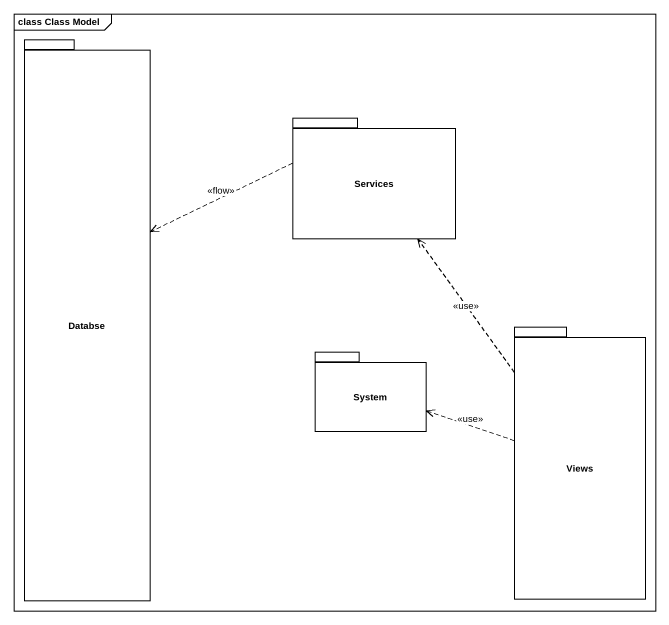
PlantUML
@startuml
mainframe class Class Model
package Databse {
}
package Services {
}
package Views {
}
package System {
}
Services .left.> Databse : <<flow>>
Views .up.> Services : <<use>>
Views .left.> System : <<use>>
@enduml
